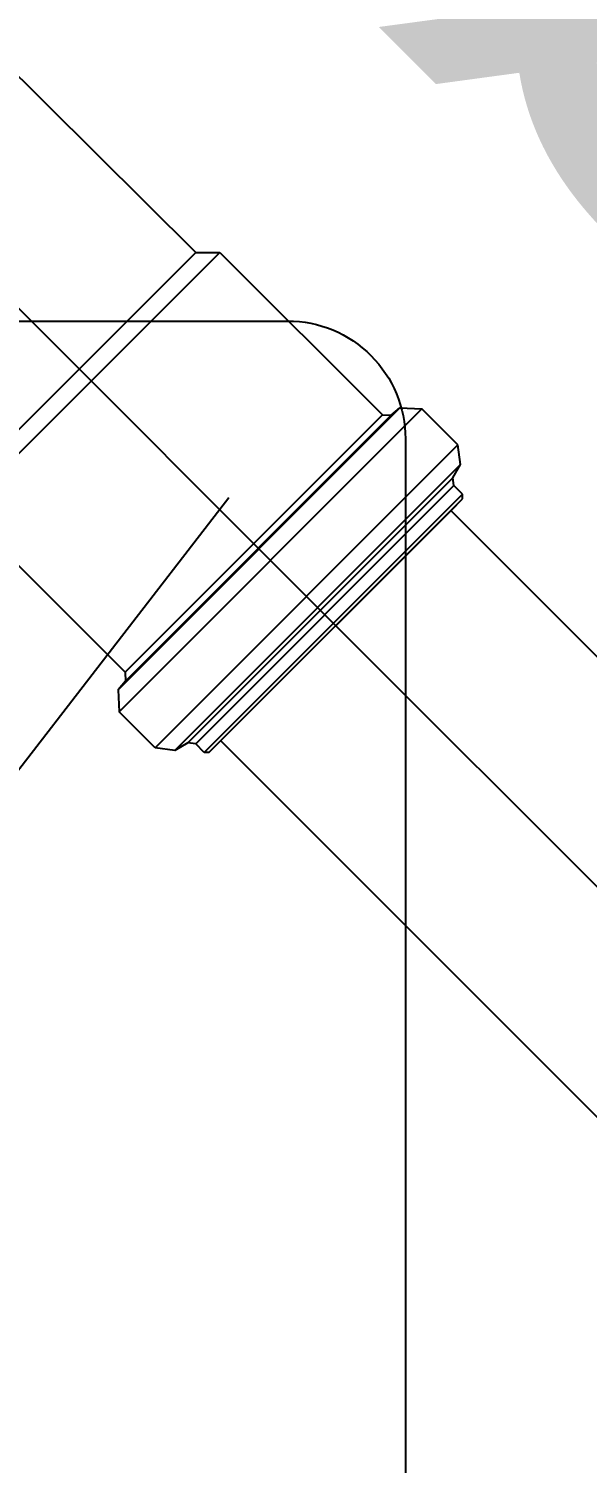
# Model space of a CAD drawing. Header units: millimetres. Extents: x -1292 to 2253, y 326 to 453.
# Drawn here: x 2098.8495 to 2098.9353, y 345.1387 to 345.3591 of the extents above; entities that cross this region are included whole.
import ezdxf
from ezdxf.enums import TextEntityAlignment as Align

# ---------------------------------------------------------------- set-up
doc = ezdxf.new("R2010")
doc.units = ezdxf.units.MM
doc.header["$LTSCALE"] = 0.5
doc.linetypes.add('HIDDENX2', pattern=[0.75, 0.5, -0.25])
for name, color, linetype in [('-HIDRO', 8, 'Continuous'), ('Eixo', 4, 'HIDDENX2'), ('Esgoto', 5, 'ByLayer'), ('TEXTO', 7, 'Continuous')]:
    doc.layers.add(name, color=color, linetype=linetype)

msp = doc.modelspace()

# ---------------------------------------------------------------- linework, layer by layer
at = {"layer": '-HIDRO'}
msp.add_line((2098.75641, 345.12677), (2098.88028, 345.28707), dxfattribs=at)
msp.add_lwpolyline([(2098.54578, 345.13759), (2098.54578, 345.29611, -0.414214), (2098.56386, 345.31419), (2098.88932, 345.31419, -0.414214), (2098.9074, 345.29611), (2098.9074, 344.88025, -0.414214), (2098.88932, 344.86217), (2098.56386, 344.86217, -0.414214), (2098.54578, 344.88025), (2098.54578, 345.13759)], format="xyb", dxfattribs=at)
at = {"layer": 'Eixo'}
for p, q in [((2098.89671, 345.26739), (2098.80173, 345.36237)), ((2099.00473, 345.15937), (2098.89671, 345.26739))]:
    msp.add_line(p, q, dxfattribs=at)
at = {"layer": 'Esgoto', "color": 2}
for p, q in [((2098.84058, 345.3591), (2098.8752, 345.32474)), ((2098.83942, 345.28895), (2098.8752, 345.32474)), ((2098.8406, 345.28645), (2098.87888, 345.32474)), ((2098.8752, 345.32474), (2098.87888, 345.32474)), ((2098.87888, 345.32474), (2098.90386, 345.29976)), ((2098.86326, 345.25754), (2098.90656, 345.30084)), ((2098.8634, 345.25417), (2098.90993, 345.30069)), ((2098.86433, 345.26024), (2098.90386, 345.29976)), ((2098.86439, 345.25889), (2098.90521, 345.29971)), ((2098.90386, 345.29976), (2098.90521, 345.29971)), ((2098.90521, 345.29971), (2098.90656, 345.30084)), ((2098.90656, 345.30084), (2098.90993, 345.30069)), ((2098.91547, 345.29515), (2098.90993, 345.30069)), ((2098.86895, 345.24863), (2098.91547, 345.29515)), ((2098.91587, 345.29213), (2098.91547, 345.29515)), ((2098.87196, 345.24823), (2098.91587, 345.29213)), ((2098.87399, 345.2494), (2098.9147, 345.29011)), ((2098.9147, 345.29011), (2098.91587, 345.29213)), ((2098.91486, 345.28891), (2098.9147, 345.29011)), ((2098.87519, 345.24924), (2098.91486, 345.28891)), ((2098.91617, 345.2876), (2098.91486, 345.28891)), ((2098.8765, 345.24793), (2098.91617, 345.2876)), ((2098.8772, 345.24792), (2098.91617, 345.28689)), ((2098.91442, 345.2851), (2098.91617, 345.28689)), ((2098.91617, 345.28689), (2098.91617, 345.2876)), ((2098.879, 345.24968), (2098.91442, 345.2851)), ((2098.84233, 345.28224), (2098.86433, 345.26024)), ((2098.86433, 345.26024), (2098.86439, 345.25889)), ((2098.86439, 345.25889), (2098.86326, 345.25754)), ((2098.86326, 345.25754), (2098.8634, 345.25417)), ((2098.86895, 345.24863), (2098.8634, 345.25417)), ((2098.87196, 345.24823), (2098.86895, 345.24863)), ((2098.87399, 345.2494), (2098.87196, 345.24823)), ((2098.87519, 345.24924), (2098.87399, 345.2494)), ((2098.8765, 345.24793), (2098.87519, 345.24924)), ((2098.879, 345.24968), (2098.8772, 345.24792)), ((2098.8772, 345.24792), (2098.8765, 345.24793))]:
    msp.add_line(p, q, dxfattribs=at)
at = {"layer": 'Esgoto', "color": 3}
for points in [[(2099.0224, 345.17705, 0), (2098.91439, 345.28507, 0)], [(2098.98705, 345.14169, 0), (2098.87903, 345.24971, 0)]]:
    msp.add_polyline3d(points, dxfattribs=at)

# ---------------------------------------------------------------- texts
at = {"layer": 'TEXTO'}
msp.add_text('ØDN 50', height=0.1, rotation=315, dxfattribs=at).set_placement((2099.10883, 345.22987), align=Align.MIDDLE_CENTER)

doc.saveas('drawing.dxf')
